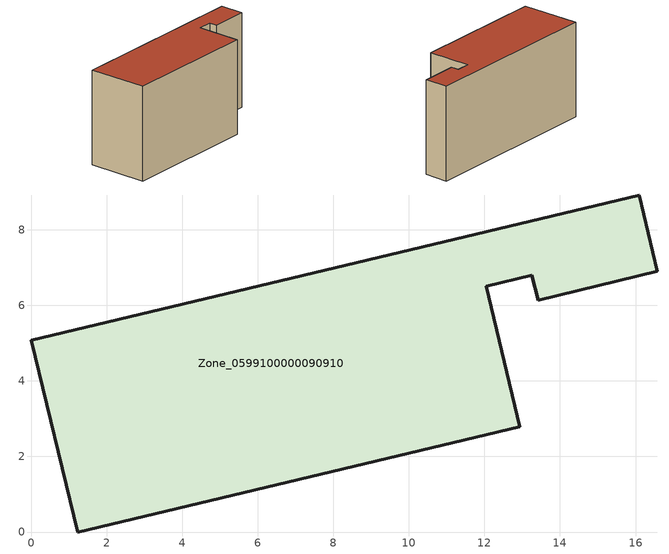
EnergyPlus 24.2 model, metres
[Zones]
Zone_0599100000090910
 floor ground (C_G): 16.1,8.92 16.58,6.9 13.42,6.13 13.26,6.8 12.05,6.5 12.94,2.79 1.23,0 0,5.08 z0
 wall outside (C_F): 1.23,0 12.94,2.79 12.05,6.5 13.26,6.8 13.42,6.13 16.58,6.9 16.1,8.92 0,5.08 1.23,0 z0:8.29
 roof outside (C_R): 16.58,6.9 16.1,8.92 0,5.08 1.23,0 12.94,2.79 12.05,6.5 13.26,6.8 13.42,6.13 z8.29
[BUILDING]
Pand.0599100000090910: North Axis=0; Terrain=City; Loads Convergence Tolerance Value=0.04; Temperature Convergence Tolerance Value=0.4; Solar Distribution=FullExterior; Maximum Number of Warmup Days=25; Minimum Number of Warmup Days=1
[Site:Location]
Rotterdam.The.Hague.AP_ZH_NLD Design_Conditions: Latitude=51.96; Longitude=4.45; Time Zone=1; Elevation=-4.5
[SITE:GROUNDTEMPERATURE:BUILDINGSURFACE]
18, 18, 18, 18, 18, 18, 18, 18, 18, 18, 18, 18
[MATERIAL] Thermal Absorptance=0.9; Solar Absorptance=0.7; Visible Absorptance=0.7
Name | Roughness | Thickness | Conductivity | Density | Specific Heat
G.TI.1975-1991 | MediumSmooth | 0.15 | 0.288461 | 540 | 1210
F.TI.1975-1991 | Rough | 0.3 | 0.230769 | 1920 | 840
R.TI.1975-1991 | MediumRough | 0.2 | 0.153846 | 1500 | 1000
[CONSTRUCTION]
C_G: G.TI.1975-1991
C_F: F.TI.1975-1991
C_R: R.TI.1975-1991
[ZONE]
Zone_0599100000090910: Type=1; Multiplier=1; Ceiling Height=Autocalculate; Volume=Autocalculate; Floor Area=autocalculate; Part of Total Floor Area=Yes
[ZONEINFILTRATION:DESIGNFLOWRATE]
Infil_Zone_0599100000090910: Zone or ZoneList or Space or SpaceList=Zone_0599100000090910; Schedule=AlwaysOn; Design Flow Rate Calculation Method=Flow/Area; Flow Rate per Floor Area=0.003; Constant Term Coefficient=1; Temperature Term Coefficient=0; Velocity Term Coefficient=0; Velocity Squared Term Coefficient=0
[HVACTEMPLATE:ZONE:IDEALLOADSAIRSYSTEM]
Zone_0599100000090910: Maximum Heating Supply Air Temperature=50; Minimum Cooling Supply Air Temperature=13; Maximum Heating Supply Air Humidity Ratio=0.0156; Minimum Cooling Supply Air Humidity Ratio=0.0077; Heating Limit=NoLimit; Cooling Limit=NoLimit; Dehumidification Control Type=ConstantSensibleHeatRatio; Cooling Sensible Heat Ratio=0.7; Dehumidification Setpoint=60; Humidification Control Type=None; Humidification Setpoint=30; Outdoor Air Method=None; Outdoor Air Flow Rate per Person=0.00944; Outdoor Air Flow Rate per Zone Floor Area=0; Outdoor Air Flow Rate per Zone=0; Demand Controlled Ventilation Type=None; Outdoor Air Economizer Type=NoEconomizer; Heat Recovery Type=None; Sensible Heat Recovery Effectiveness=0.7; Latent Heat Recovery Effectiveness=0.65
[ZONECONTROL:THERMOSTAT]
ThermostatControl_Zone_0599100000090910: Zone or ZoneList=Zone_0599100000090910; Control Type Schedule=DualSetpointControlType; Control 1=Thermostat_Zone_0599100000090910; Temperature Difference Between Cutout And Setpoint=0
[THERMOSTATSETPOINT:DUALSETPOINT]
Thermostat_Zone_0599100000090910: Heating Setpoint Temperature Schedule=HeatingSetpoint_Zone_0599100000090910; Cooling Setpoint Temperature Schedule=CoolingSetpoint_Zone_0599100000090910
[SCHEDULE:COMPACT]
HeatingSetpoint_Zone_0599100000090910: Through: 12/31, For: AllDays, Until: 24:00, 21
CoolingSetpoint_Zone_0599100000090910: Through: 12/31, For: AllDays, Until: 24:00, 24
DualSetpointControlType: Through: 12/31, For: AllDays, Until: 24:00, 4
AlwaysOn: Through: 12/31, For: AllDays, Until: 24:00, 1
